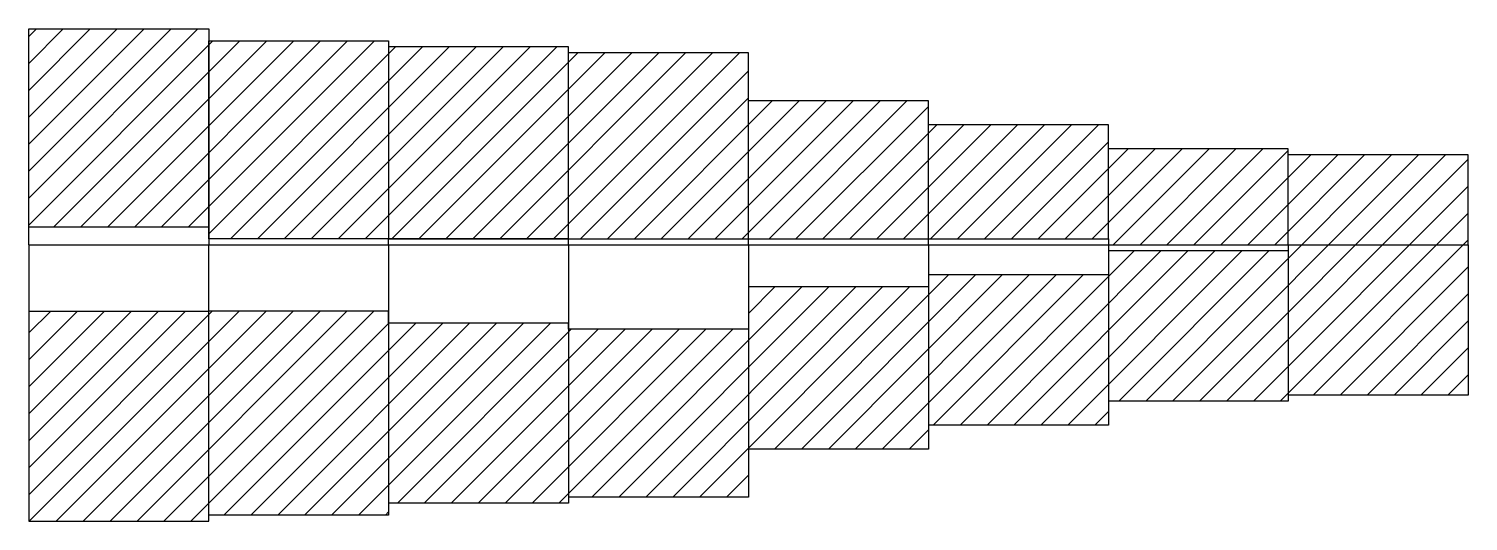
# Model space of a CAD drawing. Header units: millimetres. Extents: x 1660 to 1900, y 1952 to 2034.
import ezdxf

# ---------------------------------------------------------------- set-up
doc = ezdxf.new("R2010")
doc.units = ezdxf.units.MM

msp = doc.modelspace()

# ---------------------------------------------------------------- hatches: boundary and pattern name
h = msp.add_hatch()
h.set_pattern_fill('ANSI31', color=256)
h.paths.add_polyline_path([(1690.02, 2031.97), (1690.02, 2033.97), (1660.02, 2033.97), (1660.02, 2000.97), (1690.02, 2000.97)])
h.paths.add_polyline_path([(1720.02, 2031.97), (1690.02, 2031.97), (1690.02, 2000.97), (1690.02, 1998.97), (1720.02, 1998.97)])
h.paths.add_polyline_path([(1750.02, 2030.97), (1720.02, 2030.97), (1720.02, 1998.97), (1750.02, 1998.97)])
h.paths.add_polyline_path([(1780.02, 2029.97), (1750.02, 2029.97), (1750.02, 1998.97), (1780.02, 1998.97)])
h.paths.add_polyline_path([(1810.02, 2021.97), (1780.02, 2021.97), (1780.02, 1998.97), (1810.02, 1998.97)])
h.paths.add_polyline_path([(1840.02, 2017.97), (1810.02, 2017.97), (1810.02, 1998.97), (1840.02, 1998.97)])
h.paths.add_polyline_path([(1870.02, 2013.97), (1840.02, 2013.97), (1840.02, 1998.97), (1840.02, 1997.97), (1870.02, 1997.97)])
h.paths.add_polyline_path([(1900.02, 2012.97), (1870.02, 2012.97), (1870.02, 1997.97), (1900.02, 1997.97)])
h.paths.add_polyline_path([(1690.02, 1986.97), (1660.02, 1986.97), (1660.02, 1951.97), (1690.02, 1951.97)])
h.paths.add_polyline_path([(1720.02, 1986.97), (1690.02, 1986.97), (1690.02, 1952.97), (1720.02, 1952.97)])
h.paths.add_polyline_path([(1750.02, 1984.97), (1720.02, 1984.97), (1720.02, 1954.97), (1750.02, 1954.97)])
h.paths.add_polyline_path([(1780.02, 1983.97), (1750.02, 1983.97), (1750.02, 1955.97), (1780.02, 1955.97)])
h.paths.add_polyline_path([(1810.02, 1990.97), (1780.02, 1990.97), (1780.02, 1983.97), (1780.02, 1963.97), (1810.02, 1963.97)])
h.paths.add_polyline_path([(1840.02, 1992.97), (1810.02, 1992.97), (1810.02, 1990.97), (1810.02, 1967.97), (1840.02, 1967.97)])
h.paths.add_polyline_path([(1870.02, 1996.97), (1840.02, 1996.97), (1840.02, 1992.97), (1840.02, 1971.97), (1870.02, 1971.97)])
h.paths.add_polyline_path([(1900.02, 1997.97), (1870.02, 1997.97), (1870.02, 1996.97), (1870.02, 1972.97), (1900.02, 1972.97)])

# ---------------------------------------------------------------- linework, layer by layer
for p, q in [((1660.02, 2000.97), (1660.02, 2033.97)), ((1660.02, 2033.97), (1690.02, 2033.97)), ((1690.02, 2033.97), (1690.02, 2000.97)), ((1690.02, 1998.97), (1690.02, 2031.97)), ((1690.02, 2031.97), (1720.02, 2031.97)), ((1720.02, 2031.97), (1720.02, 1998.97)), ((1750.02, 2030.97), (1720.02, 2030.97)), ((1750.02, 1998.97), (1750.02, 2030.97)), ((1780.02, 2029.97), (1750.02, 2029.97)), ((1780.02, 1998.97), (1780.02, 2029.97)), ((1810.02, 2021.97), (1780.02, 2021.97)), ((1810.02, 1998.97), (1810.02, 2021.97)), ((1840.02, 2017.97), (1810.02, 2017.97)), ((1840.02, 1998.97), (1840.02, 2017.97)), ((1870.02, 2013.97), (1840.02, 2013.97)), ((1870.02, 1997.97), (1870.02, 2013.97)), ((1900.02, 2012.97), (1870.02, 2012.97)), ((1900.02, 1997.97), (1900.02, 2012.97)), ((1660.02, 1997.97), (1660.02, 2000.97)), ((1660.02, 2000.97), (1690.02, 2000.97)), ((1690.02, 2000.97), (1690.02, 1997.97)), ((1660.02, 1997.97), (1690.02, 1997.97)), ((1660.02, 1997.97), (1660.02, 1986.97)), ((1720.02, 1998.97), (1690.02, 1998.97)), ((1690.02, 1997.97), (1720.02, 1997.97)), ((1690.02, 1986.97), (1690.02, 1997.97)), ((1720.02, 1997.97), (1720.02, 1998.97)), ((1750.02, 1998.97), (1720.02, 1998.97)), ((1720.02, 1998.97), (1840.02, 1998.97)), ((1720.02, 1997.97), (1750.02, 1997.97)), ((1720.02, 1997.97), (1720.02, 1986.97)), ((1750.02, 1997.97), (1750.02, 1998.97)), ((1750.02, 1997.97), (1780.02, 1997.97)), ((1750.02, 1997.97), (1750.02, 1984.97)), ((1780.02, 1997.97), (1780.02, 1998.97)), ((1780.02, 1997.97), (1810.02, 1997.97)), ((1780.02, 1997.97), (1780.02, 1983.97)), ((1810.02, 1997.97), (1810.02, 1998.97)), ((1810.02, 1997.97), (1840.02, 1997.97)), ((1810.02, 1997.97), (1810.02, 1990.97)), ((1840.02, 1998.97), (1840.02, 1997.97)), ((1840.02, 1997.97), (1870.02, 1997.97)), ((1840.02, 1997.97), (1840.02, 1992.97)), ((1870.02, 1996.97), (1840.02, 1996.97)), ((1870.02, 1997.97), (1900.02, 1997.97)), ((1870.02, 1997.97), (1870.02, 1996.97)), ((1870.02, 1996.97), (1870.02, 1971.97)), ((1900.02, 1997.97), (1900.02, 1972.97)), ((1840.02, 1992.97), (1810.02, 1992.97)), ((1840.02, 1992.97), (1840.02, 1967.97)), ((1810.02, 1990.97), (1780.02, 1990.97)), ((1810.02, 1990.97), (1810.02, 1963.97)), ((1660.02, 1986.97), (1690.02, 1986.97)), ((1660.02, 1986.97), (1660.02, 1951.97)), ((1720.02, 1986.97), (1690.02, 1986.97)), ((1690.02, 1951.97), (1690.02, 1986.97)), ((1720.02, 1984.97), (1720.02, 1986.97)), ((1720.02, 1986.97), (1720.02, 1952.97)), ((1750.02, 1984.97), (1720.02, 1984.97)), ((1750.02, 1983.97), (1750.02, 1984.97)), ((1750.02, 1984.97), (1750.02, 1954.97)), ((1780.02, 1983.97), (1750.02, 1983.97)), ((1780.02, 1983.97), (1780.02, 1955.97)), ((1900.02, 1972.97), (1870.02, 1972.97)), ((1870.02, 1971.97), (1840.02, 1971.97)), ((1840.02, 1967.97), (1810.02, 1967.97)), ((1810.02, 1963.97), (1780.02, 1963.97)), ((1750.02, 1954.97), (1720.02, 1954.97)), ((1780.02, 1955.97), (1750.02, 1955.97)), ((1660.02, 1951.97), (1690.02, 1951.97)), ((1720.02, 1952.97), (1690.02, 1952.97))]:
    msp.add_line(p, q)

doc.saveas('drawing.dxf')
